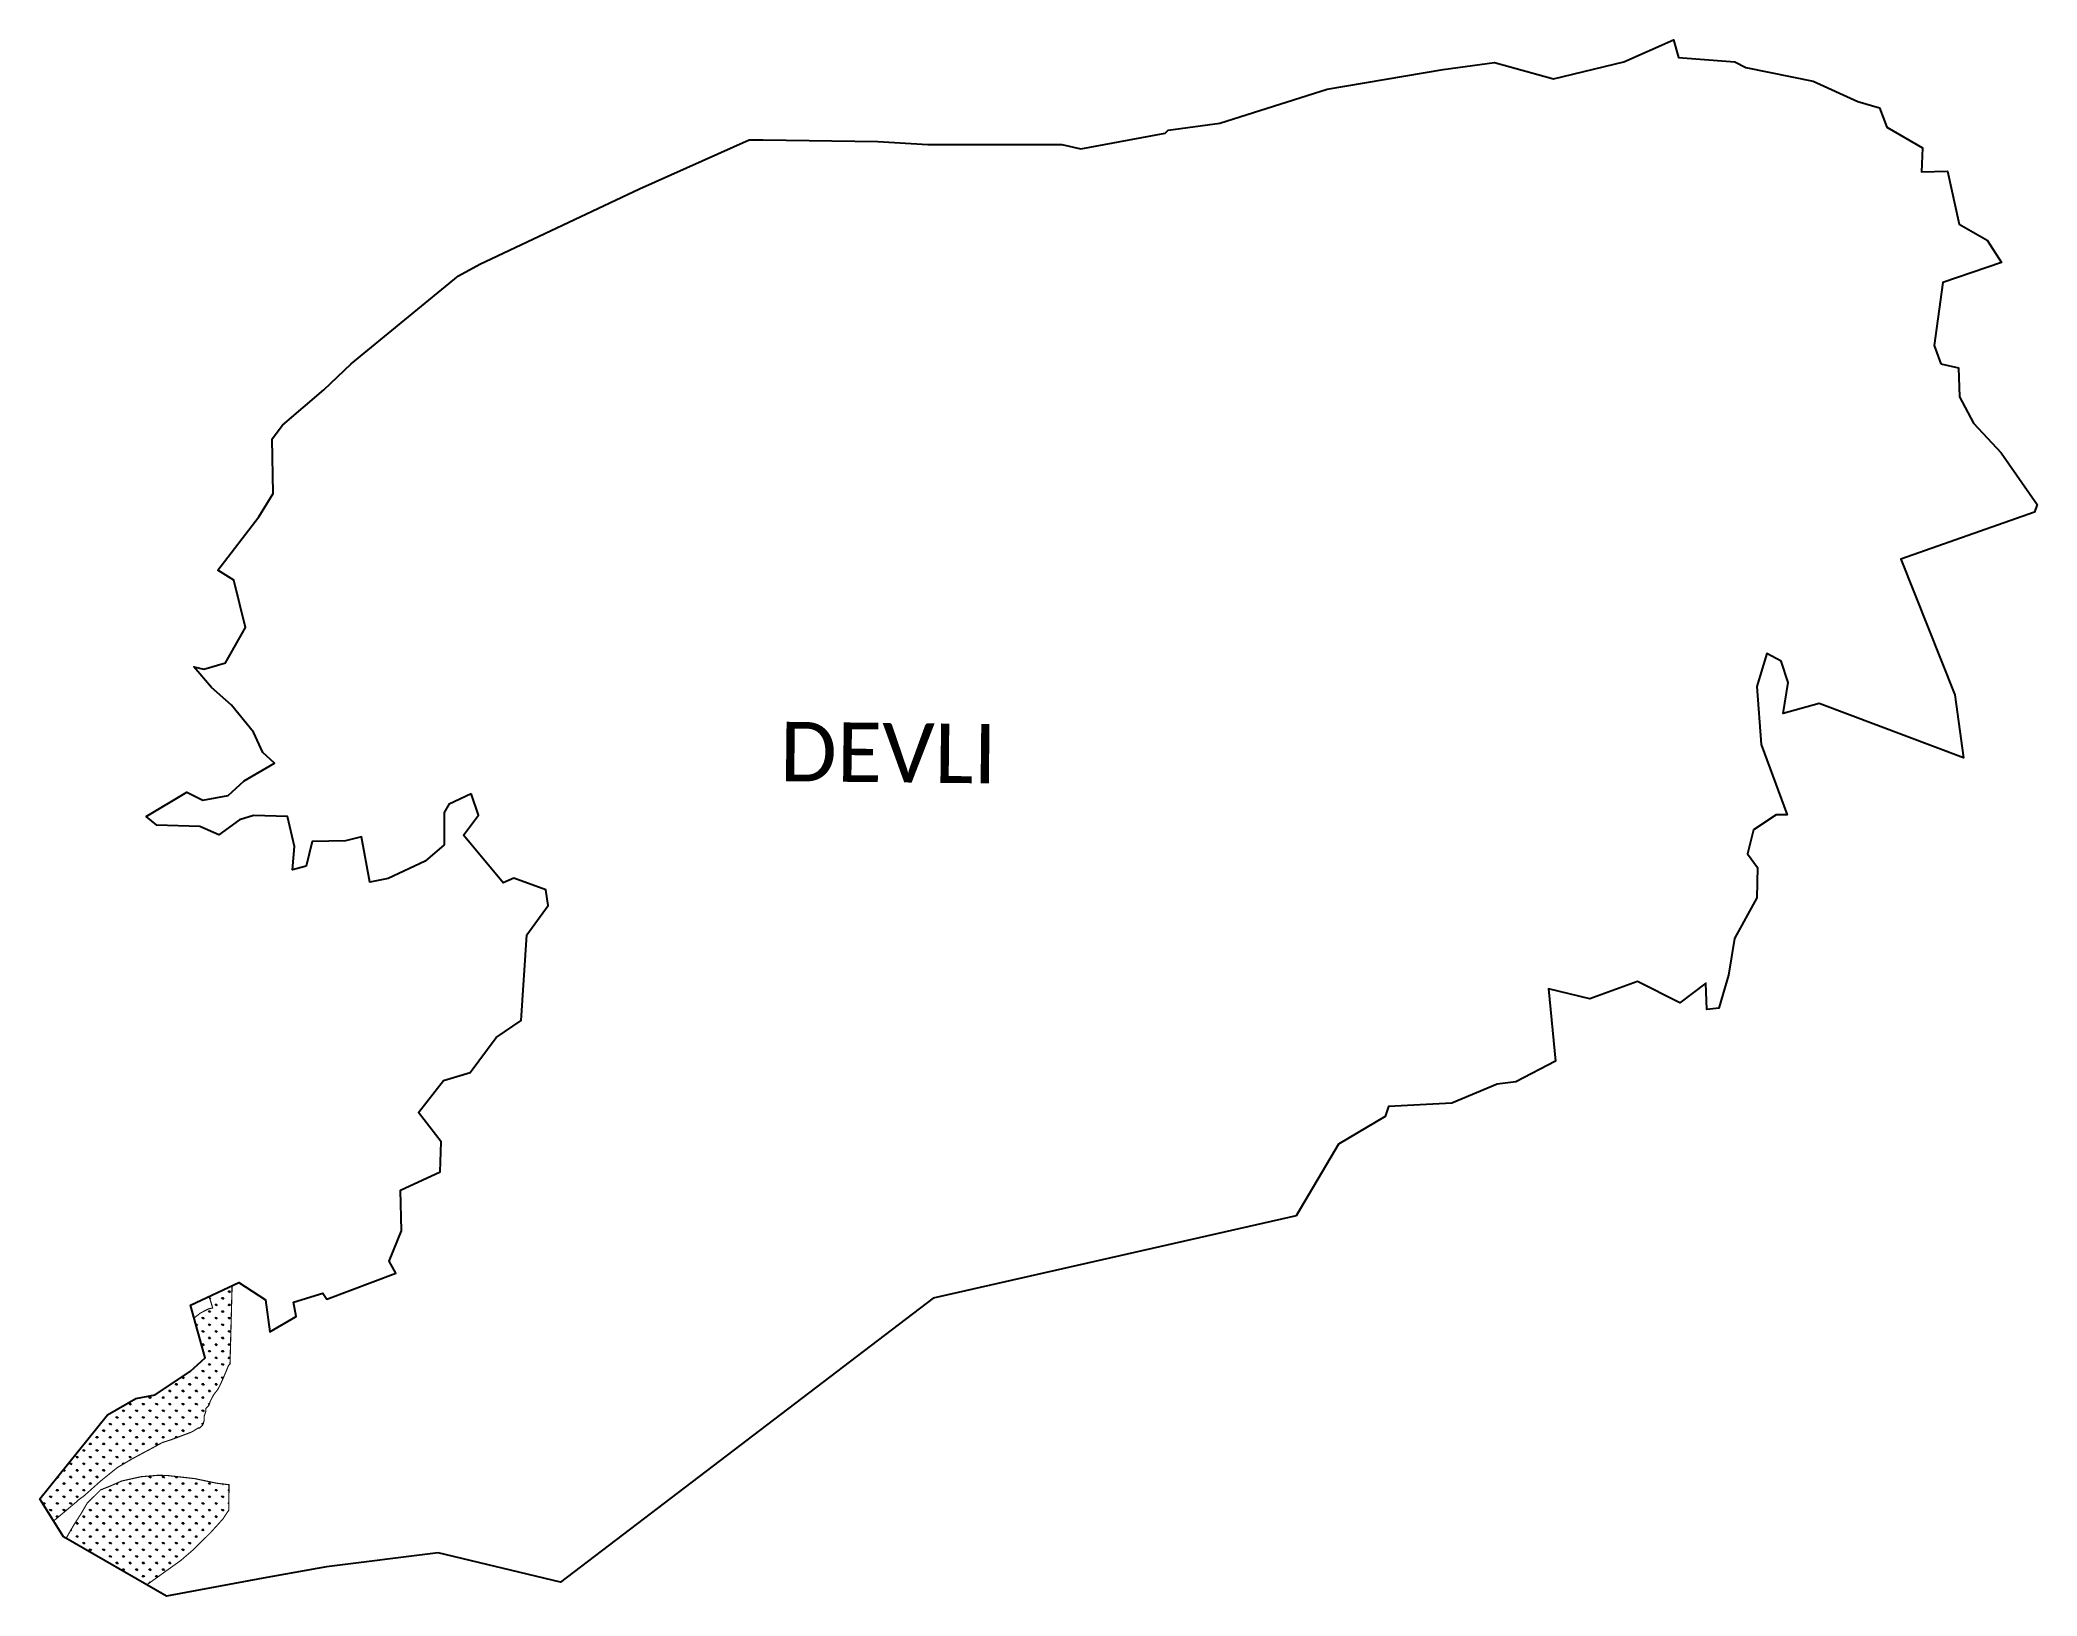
# Model space of a CAD drawing. Header units: metres. Extents: x 338975 to 344397, y 1770226 to 1774449.
import ezdxf

# ---------------------------------------------------------------- set-up
doc = ezdxf.new("R2010")
doc.units = ezdxf.units.M
for name, color, linetype in [('MANGROOVES', 112, 'Continuous'), ('village', 3, 'Continuous'), ('VILLAGE NAME', 250, 'Continuous')]:
    doc.layers.add(name, color=color, linetype=linetype)

msp = doc.modelspace()

# ---------------------------------------------------------------- hatches: boundary and pattern name
at = {"layer": 'MANGROOVES'}
h = msp.add_hatch(dxfattribs=at)
h.set_pattern_fill('GRASS', color=256)
h.paths.add_polyline_path([(339496.7, 1771068.5), (339434.5, 1771039.5), (339435.8, 1771035.2), (339443.9, 1771008.2), (339432.1, 1771005.2), (339410.7, 1770994.2), (339396, 1770982.7), (339394, 1770980.3), (339423.9, 1770872.5), (339384.1, 1770836.7), (339288, 1770772.4), (339235.4, 1770762.4), (339158, 1770718), (338975, 1770489.6), (338975.9, 1770488), (339012.1, 1770429.9), (339075.1, 1770482.6), (339079.1, 1770486.6), (339095.4, 1770498.6), (339140.3, 1770538.7), (339185.1, 1770574.8), (339225.8, 1770598.8), (339270.5, 1770622.7), (339307.1, 1770642.6), (339331.4, 1770650.5), (339384.2, 1770670.3), (339392.3, 1770674.3), (339404.6, 1770682.3), (339408.6, 1770682.3), (339412.7, 1770686.3), (339416.8, 1770690.3), (339420.9, 1770702.4), (339421, 1770714.6), (339425.2, 1770726.7), (339425.2, 1770734.8), (339433.4, 1770742.8), (339437.5, 1770754.9), (339445.8, 1770771.1), (339458, 1770787.1), (339466.3, 1770803.3), (339478.6, 1770831.5), (339486.9, 1770851.7), (339491, 1770855.7)])
h = msp.add_hatch(dxfattribs=at)
h.set_pattern_fill('GRASS', color=256)
h.paths.add_polyline_path([(339487.7, 1770459), (339488.3, 1770528.3), (339456, 1770532.1), (339395.3, 1770544.8), (339318.5, 1770553.5), (339294.2, 1770553.7), (339249.7, 1770550), (339196.9, 1770538.3), (339160.4, 1770522.4), (339140.1, 1770514.5), (339123.8, 1770498.4), (339103.4, 1770478.3), (339086.9, 1770450.1), (339066.4, 1770417.9), (339050, 1770389.7), (339046.6, 1770382.2), (339265.5, 1770256.8), (339312.3, 1770290.4), (339357.1, 1770322.4), (339389.7, 1770350.5), (339418.3, 1770378.6), (339438.7, 1770398.7), (339471.3, 1770434.8)])

# ---------------------------------------------------------------- linework, layer by layer
at = {"color": 3}
msp.add_lwpolyline([(340085.9, 1772376.6), (340145.4, 1772403.8)], dxfattribs=at)
at = {"layer": 'MANGROOVES', "const_width": 3.04, "flags": 128}
for points in [[(339012.1, 1770429.9), (339075.1, 1770482.6), (339079.1, 1770486.6), (339095.4, 1770498.6), (339140.3, 1770538.7), (339185.1, 1770574.8), (339225.8, 1770598.8), (339270.5, 1770622.7), (339307.1, 1770642.6), (339331.4, 1770650.5), (339384.2, 1770670.3), (339392.3, 1770674.3), (339404.6, 1770682.3), (339408.6, 1770682.3), (339412.7, 1770686.3), (339416.8, 1770690.3), (339420.9, 1770702.4), (339421, 1770714.6), (339425.2, 1770726.7), (339425.2, 1770734.8), (339433.4, 1770742.8), (339437.5, 1770754.9), (339445.8, 1770771.1), (339458, 1770787.1), (339466.3, 1770803.3), (339478.6, 1770831.5), (339486.9, 1770851.7), (339491, 1770855.7), (339496.7, 1771068.5)], [(339434.5, 1771039.5), (339435.8, 1771035.2), (339443.9, 1771008.2), (339432.1, 1771005.2), (339410.7, 1770994.2), (339396, 1770982.7), (339393.8, 1770980.1)], [(339265.5, 1770256.8), (339312.3, 1770290.4), (339357.1, 1770322.4), (339389.7, 1770350.5), (339418.3, 1770378.6), (339438.7, 1770398.7), (339471.3, 1770434.8), (339487.7, 1770459), (339488.3, 1770528.3), (339456, 1770532.1), (339395.3, 1770544.8), (339318.5, 1770553.5), (339294.2, 1770553.7), (339249.7, 1770550), (339196.9, 1770538.3), (339160.4, 1770522.4), (339140.1, 1770514.5), (339123.8, 1770498.4), (339103.4, 1770478.3), (339086.9, 1770450.1), (339066.4, 1770417.9), (339050, 1770389.7), (339046.6, 1770382.2)]]:
    msp.add_lwpolyline(points, dxfattribs=at)
at = {"layer": 'village', "color": 3}
for points in [[(340085.9, 1772376.6, 0), (340072.2, 1772353.1, 0), (340072.5, 1772264.5, 0), (340021.1, 1772220.5, 0), (339920.4, 1772173.4, 0), (339871, 1772163.4, 0), (339848.1, 1772286.6, 0), (339804.3, 1772276, 0), (339714, 1772273.9, 0), (339697.8, 1772207.1, 0), (339660.7, 1772197.3, 0), (339666.1, 1772260.3, 0), (339647.1, 1772341.9, 0), (339555, 1772344.8, 0), (339516.7, 1772333, 0), (339460.5, 1772292.1, 0), (339409, 1772314.9, 0), (339292, 1772318.3, 0), (339263.1, 1772341.6, 0), (339373.7, 1772408.1, 0), (339417.3, 1772386, 0), (339486.2, 1772399, 0), (339529.4, 1772438.4, 0), (339612, 1772486.2, 0), (339579.9, 1772515.9, 0), (339554.9, 1772570.4, 0), (339495.3, 1772644.3, 0), (339440.7, 1772691.5, 0), (339393.2, 1772748.2, 0), (339420.2, 1772741.6, 0), (339478.6, 1772759.2, 0), (339533.1, 1772854.7, 0), (339501.8, 1772983.2, 0), (339458.2, 1773010.2, 0), (339569.7, 1773155.3, 0), (339608.1, 1773218.3, 0), (339605.6, 1773366.8, 0), (339633.8, 1773404.2, 0), (339745.5, 1773499.4, 0), (339819.6, 1773570.3, 0), (340111.1, 1773809.5, 0), (340169.3, 1773840.8, 0), (340602.5, 1774044.9, 0), (340900.4, 1774178.4, 0), (340938.1, 1774178.4, 0), (341249.4, 1774173.6, 0), (341385.8, 1774165.7, 0), (341749.5, 1774165.6, 0), (341801.1, 1774153.6, 0), (342029.4, 1774196.7, 0), (342038.3, 1774204.8, 0), (342178.5, 1774223.9, 0), (342469.8, 1774315.6, 0), (342784, 1774369.6, 0), (342923.6, 1774388.2, 0), (343084, 1774343.7, 0), (343275.1, 1774390.2, 0), (343409.8, 1774449.4, 0), (343423.5, 1774401.7, 0), (343576.1, 1774389.6, 0), (343606.3, 1774374.6, 0), (343789.3, 1774337.2, 0), (343910.1, 1774282.7, 0), (343968.6, 1774265.3, 0), (343988.9, 1774212.9, 0), (344086.1, 1774157, 0), (344083.4, 1774091.7, 0), (344153.1, 1774093.3, 0), (344185.1, 1773949.1, 0), (344261.1, 1773906.3, 0), (344300, 1773845.6, 0), (344141, 1773790.7, 0), (344117.1, 1773619.7, 0), (344135.1, 1773570.6, 0)], [(344135.1, 1773570.6, 0), (344183, 1773559.6, 0), (344186.5, 1773480.4, 0), (344223.8, 1773409.3, 0), (344299.5, 1773328.8, 0), (344396.7, 1773188.7, 0), (344389.6, 1773168, 0), (344026.6, 1773040.1, 0), (344173.7, 1772671.9, 0), (344197.2, 1772501, 0), (343804.8, 1772648.2, 0), (343707, 1772621, 0), (343721.1, 1772705.3, 0), (343701.9, 1772763.5, 0), (343663, 1772784.2, 0), (343635.6, 1772694.9, 0), (343647.8, 1772537.4, 0), (343718.3, 1772346, 0), (343688.7, 1772346, 0), (343627.2, 1772305.6, 0), (343610.8, 1772240.9, 0), (343637.5, 1772203.1, 0), (343635.9, 1772121, 0), (343575.1, 1772010.6, 0), (343559.3, 1771910.9, 0), (343533.2, 1771821.7, 0), (343499.9, 1771817.6, 0), (343497.9, 1771889.6, 0), (343426.8, 1771835.9, 0), (343312.1, 1771894, 0), (343182.2, 1771847.4, 0), (343070.4, 1771874.4, 0), (343089, 1771678.2, 0), (342982.1, 1771621.6, 0), (342930.6, 1771615, 0), (342807.8, 1771563.6, 0), (342635.8, 1771554.9, 0), (342626.7, 1771528, 0), (342500, 1771452.8, 0), (342385.1, 1771257.9, 0), (341399.6, 1771034.4, 0), (340388.4, 1770264, 0), (340056.5, 1770343.4, 0), (339753.3, 1770305.8, 0), (339581.4, 1770274.3, 0), (339319, 1770226.1, 0), (339039, 1770386.6, 0), (338975.9, 1770488, 0), (338975, 1770489.6, 0), (339158, 1770718, 0), (339235.4, 1770762.4, 0), (339288, 1770772.4, 0), (339384.1, 1770836.7, 0), (339423.9, 1770872.5, 0), (339384.1, 1771015.9, 0), (339515.3, 1771077.3, 0), (339587.8, 1771029.9, 0), (339598.9, 1770943.1, 0), (339670.4, 1770984.5, 0), (339663.6, 1771023.7, 0), (339742.9, 1771048, 0), (339754, 1771031.5, 0), (339941.6, 1771102.1, 0), (339922.7, 1771135.1, 0), (339956.5, 1771217.5, 0), (339954.1, 1771328.1, 0), (340061.1, 1771377.3, 0), (340064, 1771459.3, 0), (340003, 1771538.3, 0), (340070.2, 1771625, 0), (340143.4, 1771647.1, 0), (340214, 1771741.6, 0), (340281.4, 1771788.1, 0), (340297, 1772020.7, 0), (340354.5, 1772100.5, 0), (340348.8, 1772142.9, 0), (340261.5, 1772174, 0), (340232.9, 1772161.8, 0), (340124.5, 1772291.5, 0), (340165.6, 1772345.4, 0), (340145.4, 1772403.8, 0)]]:
    msp.add_polyline3d(points, dxfattribs=at)

# ---------------------------------------------------------------- texts
at = {"layer": 'VILLAGE NAME', "insert": (340984.9, 1772599), "char_height": 161.109, "attachment_point": 1, "rotation": 359.3742}
msp.add_mtext_dynamic_manual_height_columns('{\\fCalibri|b0|i0|c0|p34;DEVLI}', width=1589.786, gutter_width=805.5, heights=[0], dxfattribs=at)

doc.saveas('drawing.dxf')
